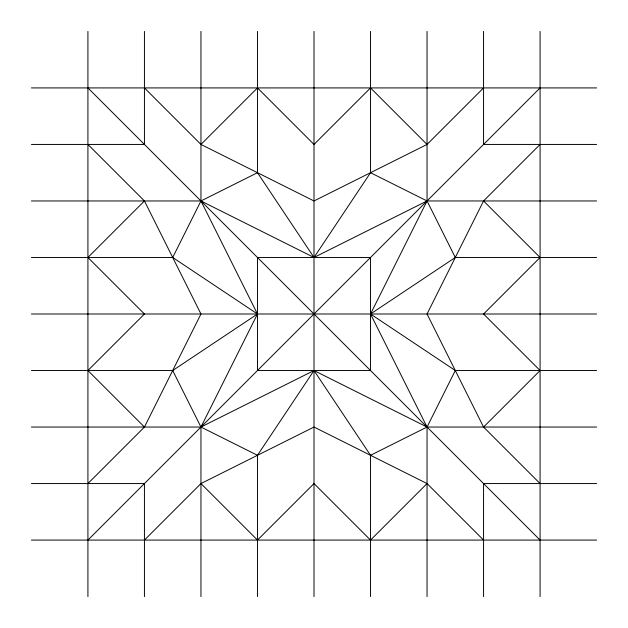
<?xml version="1.0" encoding="UTF-8"?>
<svg xmlns="http://www.w3.org/2000/svg" width="628" height="628" viewBox="0 0 628 628"><rect width="100%" height="100%" fill="white"/><g stroke="black" fill="none" stroke-linecap="round" stroke-linejoin="round"><path stroke-width="0.94" d="M31.4 257.48L172.7 257.48L200.96 200.96L200.96 31.4M87.92 483.56L144.44 427.04L200.96 314L144.44 200.96L87.92 144.44M540.08 144.44L483.56 200.96L427.04 314L483.56 427.04L540.08 483.56M596.6 370.52L455.3 370.52L427.04 427.04L427.04 596.6M370.52 31.4L370.52 172.7L314 257.48L200.96 200.96L31.4 200.96M257.48 596.6L257.48 455.3L314 370.52L427.04 427.04L596.6 427.04M144.44 200.96L87.92 257.48L144.44 314L87.92 370.52L144.44 427.04M144.44 87.92L200.96 144.44L257.48 87.92L314 144.44L370.52 87.92L427.04 144.44L483.56 87.92M87.92 540.08L540.08 87.92M144.44 540.08L200.96 483.56L314 427.04L427.04 483.56L483.56 540.08M427.04 483.56L370.52 540.08L314 483.56L257.48 540.08L200.96 483.56M483.56 427.04L540.08 370.52L483.56 314L540.08 257.48L483.56 200.96M31.4 370.52L172.7 370.52L257.48 314L200.96 200.96L257.48 172.7L257.48 31.4M596.6 257.48L455.3 257.48L370.52 314L427.04 427.04L370.52 455.3L370.52 596.6M427.04 144.44L314 200.96L200.96 144.44M31.4 87.92L596.6 87.92M31.4 144.44L144.44 144.44L144.44 31.4M596.6 144.44L483.56 144.44L483.56 31.4M596.6 200.96L427.04 200.96L314 257.48L257.48 172.7M31.4 314L596.6 314M31.4 427.04L200.96 427.04L314 370.52L370.52 455.3M31.4 483.56L144.44 483.56L144.44 596.6M596.6 483.56L483.56 483.56L483.56 596.6M31.4 540.08L596.6 540.08M370.52 172.7L427.04 200.96L455.3 257.48M257.48 455.3L200.96 427.04L172.7 370.52M455.3 370.52L370.52 314L427.04 200.96L427.04 31.4M172.7 257.48L257.48 314L200.96 427.04L200.96 596.6M87.92 87.92L540.08 540.08M540.08 31.4L540.08 596.6M314 31.4L314 596.6M87.92 31.4L87.92 596.6M370.52 257.48L257.48 257.48L257.48 370.52L370.52 370.52L370.52 257.48"/></g></svg>
